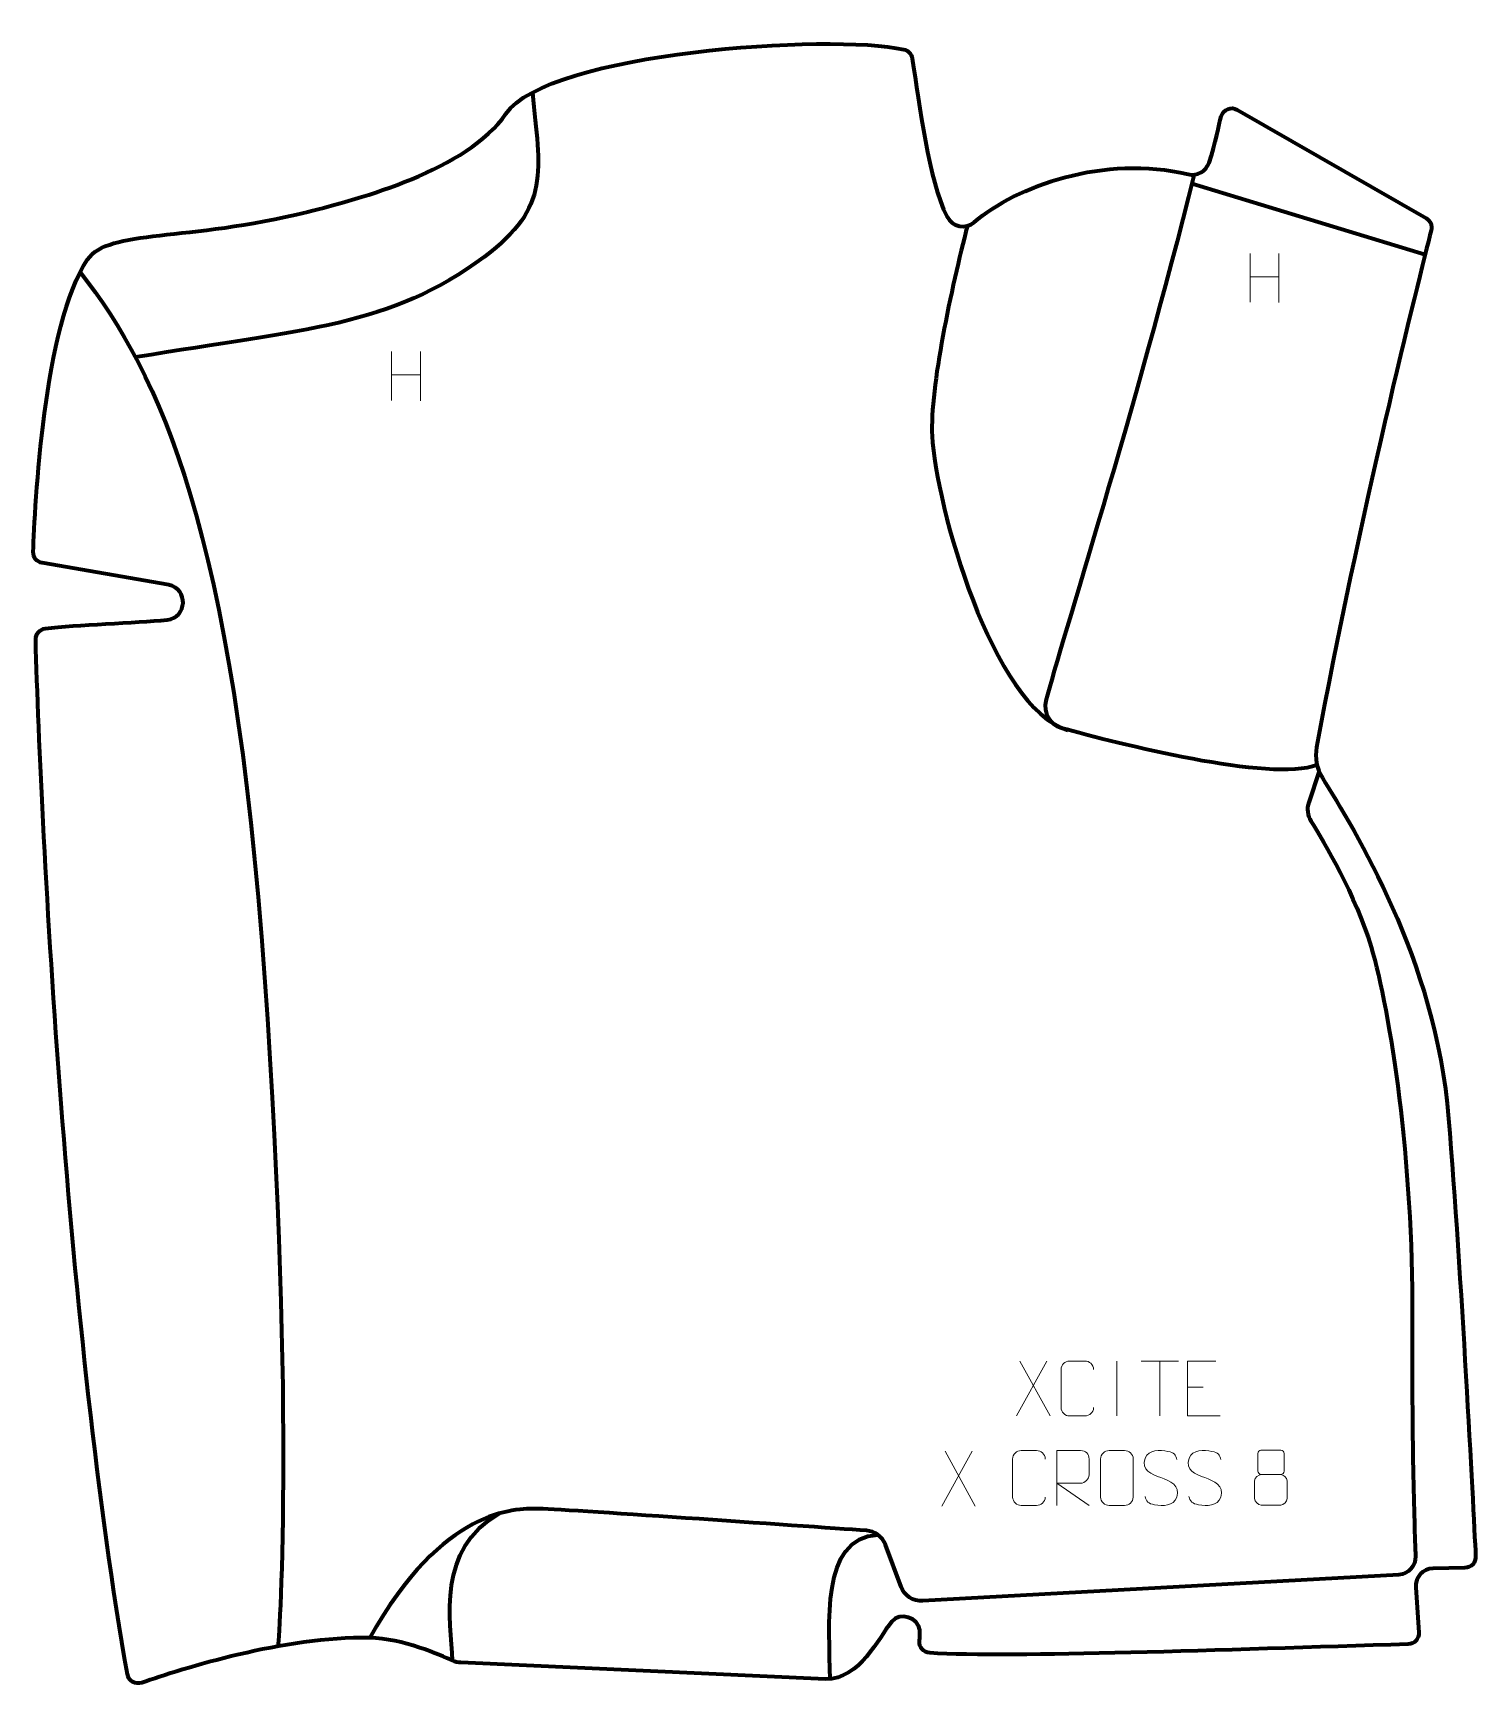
# Model space of a CAD drawing. Header units: millimetres. Extents: x -328 to 328, y -374 to 378.
import ezdxf

# ---------------------------------------------------------------- set-up
doc = ezdxf.new("R2010")
doc.units = ezdxf.units.MM
doc.header["$MEASUREMENT"] = 0
for name, color, linetype in [('layer 1', 7, 'Continuous'), ('layer 2', 7, 'Continuous'), ('layer 3', 7, 'Continuous')]:
    doc.layers.add(name, color=color, linetype=linetype)

msp = doc.modelspace()

# ---------------------------------------------------------------- linework, layer by layer
at = {"layer": 'layer 1', "color": 250, "lineweight": 9}
for points in [[(225.3792, 277.5956), (225.3792, 277.5956), (225.3792, 255.4029), (225.3792, 255.4029)], [(238.4949, 277.5956), (238.4949, 277.5956), (238.4949, 255.2453), (238.4949, 255.2453)], [(225.3967, 266.9532), (225.3967, 266.9532), (238.4949, 266.9532), (238.4949, 266.9532)], [(-164.9836, 232.9728), (-164.9836, 232.9728), (-164.9836, 210.7801), (-164.9836, 210.7801)], [(-151.8679, 232.9728), (-151.8679, 232.9728), (-151.8679, 210.6225), (-151.8679, 210.6225)], [(-164.9661, 222.3304), (-164.9661, 222.3304), (-151.8679, 222.3304), (-151.8679, 222.3304)], [(132.9809, -226.3615), (132.9809, -226.3615), (119.2403, -251.2573), (119.2403, -251.2573)], [(120.6949, -226.3615), (120.6949, -226.3615), (134.4355, -251.315), (134.4355, -251.315)], [(164.8379, -226.3512), (164.8379, -226.3512), (164.8379, -251.3253), (164.8379, -251.3253)], [(175.8363, -226.385), (175.8363, -226.385), (192.8235, -226.385), (192.8235, -226.385)], [(184.3301, -251.315), (184.3301, -251.315), (184.3301, -226.3615), (184.3301, -226.3615)], [(196.897, -238.2412), (196.897, -238.2412), (204.0651, -238.2412), (204.0651, -238.2412)], [(98.9972, -267.4054), (98.9972, -267.4054), (85.2566, -292.3012), (85.2566, -292.3012)], [(86.7112, -267.4054), (86.7112, -267.4054), (100.4518, -292.3589), (100.4518, -292.3589)]]:
    msp.add_open_spline(points, degree=3, dxfattribs=at)
for points, knots in [([(154.2609, -247.4973), (154.1211, -249.8207), (152.4439, -251.3003), (150.2962, -251.3111), (150.2962, -251.3111), (147.9643, -251.3107), (145.6324, -251.3107), (143.3009, -251.3111), (143.3009, -251.3111), (141.3759, -251.4165), (139.4038, -249.532), (139.415, -247.5147), (139.415, -247.5147), (139.4154, -241.7446), (139.4154, -235.9749), (139.415, -230.2056), (139.415, -230.2056), (139.4192, -228.0675), (141.1659, -226.3483), (143.3183, -226.3618), (143.3183, -226.3618), (145.644, -226.3618), (147.9701, -226.3618), (150.2962, -226.3618), (150.2962, -226.3618), (152.2428, -226.3263), (154.2342, -227.8178), (154.2609, -230.2554)], [0, 0, 0, 0, 0.125, 0.125, 0.125, 0.125, 0.25, 0.25, 0.25, 0.25, 0.375, 0.375, 0.375, 0.375, 0.5, 0.5, 0.5, 0.5, 0.625, 0.625, 0.625, 0.625, 0.75, 0.75, 0.75, 0.75, 1, 1, 1, 1]), ([(209.7709, -226.3615), (209.7709, -226.3615), (196.897, -226.3615), (196.897, -226.3615), (196.897, -226.3615), (196.897, -226.3615), (196.897, -251.3151), (196.897, -251.3151), (196.897, -251.3151), (196.897, -251.3151), (211.7628, -251.3151), (211.7628, -251.3151)], [0, 0, 0, 0, 0.25, 0.25, 0.25, 0.25, 0.5, 0.5, 0.5, 0.5, 1, 1, 1, 1]), ([(132.2701, -288.2075), (132.1303, -290.5309), (130.4531, -292.0105), (128.3054, -292.0213), (128.3054, -292.0213), (125.9735, -292.0209), (123.6416, -292.0209), (121.3101, -292.0213), (121.3101, -292.0213), (119.3851, -292.1267), (117.413, -290.2422), (117.4242, -288.2249), (117.4242, -288.2249), (117.4246, -282.4548), (117.4246, -276.6851), (117.4242, -270.9158), (117.4242, -270.9158), (117.4284, -268.7777), (119.1751, -267.0585), (121.3275, -267.072), (121.3275, -267.072), (123.6532, -267.072), (125.9793, -267.072), (128.3054, -267.072), (128.3054, -267.072), (130.252, -267.0365), (132.2434, -268.528), (132.2701, -270.9656)], [0, 0, 0, 0, 0.125, 0.125, 0.125, 0.125, 0.25, 0.25, 0.25, 0.25, 0.375, 0.375, 0.375, 0.375, 0.5, 0.5, 0.5, 0.5, 0.625, 0.625, 0.625, 0.625, 0.75, 0.75, 0.75, 0.75, 1, 1, 1, 1]), ([(137.5151, -292.0252), (137.5151, -292.0252), (137.5151, -267.0717), (137.5151, -267.0717), (137.5151, -267.0717), (141.1099, -267.0717), (144.7054, -267.0717), (148.3006, -267.0717), (148.3006, -267.0717), (150.6259, -267.1094), (152.1832, -268.5994), (152.1791, -270.9658), (152.1791, -270.9658), (152.1787, -273.0013), (152.1787, -276.0607), (152.1791, -278.0967), (152.1791, -278.0967), (152.1726, -279.9722), (150.3603, -281.914), (148.3508, -281.9331), (148.3508, -281.9331), (148.3508, -281.9331), (137.5151, -281.9331), (137.5151, -281.9331), (137.5151, -281.9331), (137.5151, -281.9331), (152.1698, -292.0252), (152.1698, -292.0252)], [0, 0, 0, 0, 0.125, 0.125, 0.125, 0.125, 0.25, 0.25, 0.25, 0.25, 0.375, 0.375, 0.375, 0.375, 0.5, 0.5, 0.5, 0.5, 0.625, 0.625, 0.625, 0.625, 0.75, 0.75, 0.75, 0.75, 1, 1, 1, 1]), ([(161.3276, -267.072), (163.6533, -267.072), (165.9794, -267.072), (168.3055, -267.072), (168.3055, -267.072), (170.2521, -267.0364), (172.2435, -268.528), (172.2702, -270.9656), (172.2702, -270.9656), (172.2698, -276.7125), (172.2698, -282.4598), (172.2702, -288.2075), (172.2702, -288.2075), (172.1304, -290.5309), (170.4532, -292.0105), (168.3055, -292.0213), (168.3055, -292.0213), (165.9736, -292.0209), (163.6417, -292.0209), (161.3102, -292.0213), (161.3102, -292.0213), (159.3852, -292.1267), (157.4131, -290.2422), (157.4243, -288.2249), (157.4243, -288.2249), (157.4246, -282.4548), (157.4246, -276.6851), (157.4243, -270.9158), (157.4243, -270.9158), (157.4285, -268.7777), (159.1752, -267.0585), (161.3276, -267.072)], [0, 0, 0, 0, 0.11111111, 0.11111111, 0.11111111, 0.11111111, 0.22222222, 0.22222222, 0.22222222, 0.22222222, 0.33333333, 0.33333333, 0.33333333, 0.33333333, 0.44444444, 0.44444444, 0.44444444, 0.44444444, 0.55555556, 0.55555556, 0.55555556, 0.55555556, 0.66666667, 0.66666667, 0.66666667, 0.66666667, 0.77777778, 0.77777778, 0.77777778, 0.77777778, 1, 1, 1, 1]), ([(184.8526, -279.3746), (180.6043, -277.9042), (175.6962, -276.1084), (177.7013, -270.5881), (177.7013, -270.5881), (179.2048, -266.4482), (184.4184, -266.8367), (188.022, -267.4378), (188.022, -267.4378), (190.8826, -267.915), (191.7473, -269.1282), (192.0579, -271.2123)], [0, 0, 0, 0, 0.25, 0.25, 0.25, 0.25, 0.5, 0.5, 0.5, 0.5, 1, 1, 1, 1]), ([(204.8526, -279.3746), (200.6043, -277.9042), (195.6962, -276.1084), (197.7013, -270.5881), (197.7013, -270.5881), (199.2048, -266.4482), (204.4184, -266.8367), (208.022, -267.4378), (208.022, -267.4378), (210.8826, -267.915), (211.7473, -269.1282), (212.0579, -271.2123)], [0, 0, 0, 0, 0.25, 0.25, 0.25, 0.25, 0.5, 0.5, 0.5, 0.5, 1, 1, 1, 1]), ([(228.8992, -268.3637), (228.8992, -270.5767), (228.8992, -274.259), (228.8992, -276.4723), (228.8992, -276.4723), (228.9142, -276.9797), (229.7216, -277.9111), (230.4217, -277.9099), (230.4217, -277.9099), (233.3916, -277.9097), (236.3618, -277.9946), (239.3322, -277.9949), (239.3322, -277.9949), (240.1293, -277.9907), (240.85, -277.2004), (240.8474, -276.4797), (240.8474, -276.4797), (240.8471, -274.2637), (240.8471, -270.579), (240.8474, -268.3637), (240.8474, -268.3637), (240.8289, -267.6529), (240.2175, -266.8925), (239.3836, -266.8999), (239.3836, -266.8999), (236.3665, -266.9002), (233.3496, -266.9002), (230.333, -266.8999), (230.333, -266.8999), (229.7066, -266.8923), (228.8825, -267.6033), (228.8992, -268.3637)], [0, 0, 0, 0, 0.11111111, 0.11111111, 0.11111111, 0.11111111, 0.22222222, 0.22222222, 0.22222222, 0.22222222, 0.33333333, 0.33333333, 0.33333333, 0.33333333, 0.44444444, 0.44444444, 0.44444444, 0.44444444, 0.55555556, 0.55555556, 0.55555556, 0.55555556, 0.66666667, 0.66666667, 0.66666667, 0.66666667, 0.77777778, 0.77777778, 0.77777778, 0.77777778, 1, 1, 1, 1]), ([(227.4404, -280.8819), (227.4404, -284.0527), (227.4404, -285.7548), (227.4404, -288.9262), (227.4404, -288.9262), (227.4319, -290.1481), (229.1298, -291.8408), (230.3824, -291.8493), (230.3824, -291.8493), (233.3655, -291.849), (236.3488, -291.849), (239.3322, -291.8493), (239.3322, -291.8493), (240.6555, -291.8376), (242.2759, -290.216), (242.2648, -288.9168), (242.2648, -288.9168), (242.2645, -285.7486), (242.2645, -284.0498), (242.2648, -280.8819), (242.2648, -280.8819), (242.1951, -279.5015), (240.6173, -277.9229), (239.3119, -277.929), (239.3119, -277.929), (236.3353, -277.9293), (233.3587, -277.9293), (230.3824, -277.929), (230.3824, -277.929), (229.3029, -277.9226), (227.4566, -279.5015), (227.4404, -280.8819)], [0, 0, 0, 0, 0.11111111, 0.11111111, 0.11111111, 0.11111111, 0.22222222, 0.22222222, 0.22222222, 0.22222222, 0.33333333, 0.33333333, 0.33333333, 0.33333333, 0.44444444, 0.44444444, 0.44444444, 0.44444444, 0.55555556, 0.55555556, 0.55555556, 0.55555556, 0.66666667, 0.66666667, 0.66666667, 0.66666667, 0.77777778, 0.77777778, 0.77777778, 0.77777778, 1, 1, 1, 1]), ([(184.8526, -279.3747), (188.8712, -281.0214), (193.9007, -282.9097), (192.0667, -288.27), (192.0667, -288.27), (190.6069, -292.5364), (185.6961, -292.2797), (181.97, -291.725), (181.97, -291.725), (179.22, -291.3152), (177.9991, -290.1017), (177.6211, -287.9895)], [0, 0, 0, 0, 0.25, 0.25, 0.25, 0.25, 0.5, 0.5, 0.5, 0.5, 1, 1, 1, 1]), ([(204.8526, -279.3747), (208.8712, -281.0214), (213.9007, -282.9097), (212.0667, -288.27), (212.0667, -288.27), (210.6069, -292.5364), (205.6961, -292.2797), (201.97, -291.725), (201.97, -291.725), (199.22, -291.3152), (197.9991, -290.1017), (197.6211, -287.9895)], [0, 0, 0, 0, 0.25, 0.25, 0.25, 0.25, 0.5, 0.5, 0.5, 0.5, 1, 1, 1, 1])]:
    msp.add_open_spline(points, degree=3, knots=knots, dxfattribs=at)
at = {"layer": 'layer 2', "color": 12, "lineweight": 200}
msp.add_open_spline([(75.0291, -353.6732), (74.7571, -356.5043), (76.8724, -358.9956), (79.7031, -359.1702), (79.7031, -359.1702), (117.4002, -361.4947), (213.6002, -357.6801), (297.258, -355.1817), (297.258, -355.1817), (300.1246, -355.1355), (302.3658, -352.6855), (302.1647, -349.8167), (302.1647, -349.8167), (302.1647, -349.8167), (300.7318, -329.3357), (300.7318, -329.3357), (300.7318, -329.3357), (300.4121, -324.7624), (303.9717, -320.8501), (308.5423, -320.7526), (308.5423, -320.7526), (308.5423, -320.7526), (323.0915, -320.4423), (323.0915, -320.4423), (323.0915, -320.4423), (325.9085, -320.3823), (328.12, -318.0039), (327.9789, -315.1817), (327.9789, -315.1817), (326.7749, -291.0125), (321.4596, -187.0481), (315.6828, -115.9443), (315.6828, -115.9443), (309.7717, -43.1899), (272.7642, 15.2407), (258.2721, 38.99), (258.2721, 38.99), (255.7036, 43.199), (254.7768, 48.206), (255.6679, 53.0588), (255.6679, 53.0588), (274.484, 155.5679), (302.333, 266.7078), (307.7764, 288.1499), (307.7764, 288.1499), (308.3306, 290.3336), (307.3647, 292.6179), (305.4144, 293.7376), (305.4144, 293.7376), (305.4144, 293.7376), (219.5904, 343.0145), (219.5904, 343.0145), (219.5904, 343.0145), (216.808, 344.612), (213.2679, 343.2083), (212.3264, 340.1346), (212.3264, 340.1346), (211.0391, 335.9305), (209.9451, 328.1546), (206.744, 318.8642), (206.744, 318.8642), (205.3893, 314.9321), (201.2939, 312.6856), (197.261, 313.6586), (197.261, 313.6586), (159.1451, 322.8559), (119.0576, 308.2473), (99.9602, 291.8978), (99.9602, 291.8978), (96.0162, 288.5211), (89.9615, 289.6838), (87.6078, 294.3179), (87.6078, 294.3179), (79.0272, 311.2124), (75.1043, 345.1384), (71.7628, 366.3491), (71.7628, 366.3491), (71.4442, 368.3737), (69.9276, 370.0032), (67.9326, 370.4491), (67.9326, 370.4491), (34.4953, 377.9252), (-93.9104, 369.2172), (-113.047, 341.1488), (-113.047, 341.1488), (-130.4601, 315.6084), (-179.7659, 302.4223), (-203.0622, 296.6279), (-203.0622, 296.6279), (-258.7765, 282.7715), (-293.638, 288.9268), (-303.2794, 274.8467), (-303.2794, 274.8467), (-323.2325, 245.7079), (-327.2911, 161.8227), (-327.9826, 141.8826), (-327.9826, 141.8826), (-328.0684, 139.4139), (-326.3482, 137.2535), (-323.9292, 136.7871), (-323.9292, 136.7871), (-323.9292, 136.7871), (-266.3573, 126.806), (-266.3573, 126.806), (-266.3573, 126.806), (-257.3086, 125.0618), (-257.885, 111.8845), (-267.0515, 110.9461), (-267.0515, 110.9461), (-281.6568, 109.4504), (-308.2984, 108.7504), (-322.4919, 106.9897), (-322.4919, 106.9897), (-325.0437, 106.6733), (-326.9338, 104.4624), (-326.8636, 101.8847), (-326.8636, 101.8847), (-324.4108, 11.9944), (-312.2759, -214.157), (-285.1867, -368.8575), (-285.1867, -368.8575), (-284.6552, -371.8935), (-281.5408, -373.7283), (-278.6357, -372.7211), (-278.6357, -372.7211), (-260.2401, -366.3433), (-213.7573, -351.59), (-174.9846, -352.3073), (-174.9846, -352.3073), (-160.0825, -352.5828), (-142.7142, -360.1185), (-137.2649, -362.6602), (-137.2649, -362.6602), (-136.0859, -363.2098), (-134.8113, -363.521), (-133.5125, -363.5803), (-133.5125, -363.5803), (-133.5125, -363.5803), (32.3102, -371.1396), (32.3102, -371.1396), (32.3102, -371.1396), (48.1369, -371.0109), (56.097, -352.6061), (62.4402, -344.8794), (62.4402, -344.8794), (66.0897, -340.4349), (74.6248, -343.0144), (75.2283, -348.7403), (75.2283, -348.7403), (75.3403, -349.8001), (75.2129, -351.7633), (75.0291, -353.6732)], degree=3, knots=[0, 0, 0, 0, 0.02564103, 0.02564103, 0.02564103, 0.02564103, 0.05128205, 0.05128205, 0.05128205, 0.05128205, 0.07692308, 0.07692308, 0.07692308, 0.07692308, 0.1025641, 0.1025641, 0.1025641, 0.1025641, 0.12820513, 0.12820513, 0.12820513, 0.12820513, 0.15384615, 0.15384615, 0.15384615, 0.15384615, 0.17948718, 0.17948718, 0.17948718, 0.17948718, 0.20512821, 0.20512821, 0.20512821, 0.20512821, 0.23076923, 0.23076923, 0.23076923, 0.23076923, 0.25641026, 0.25641026, 0.25641026, 0.25641026, 0.28205128, 0.28205128, 0.28205128, 0.28205128, 0.30769231, 0.30769231, 0.30769231, 0.30769231, 0.33333333, 0.33333333, 0.33333333, 0.33333333, 0.35897436, 0.35897436, 0.35897436, 0.35897436, 0.38461538, 0.38461538, 0.38461538, 0.38461538, 0.41025641, 0.41025641, 0.41025641, 0.41025641, 0.43589744, 0.43589744, 0.43589744, 0.43589744, 0.46153846, 0.46153846, 0.46153846, 0.46153846, 0.48717949, 0.48717949, 0.48717949, 0.48717949, 0.51282051, 0.51282051, 0.51282051, 0.51282051, 0.53846154, 0.53846154, 0.53846154, 0.53846154, 0.56410256, 0.56410256, 0.56410256, 0.56410256, 0.58974359, 0.58974359, 0.58974359, 0.58974359, 0.61538462, 0.61538462, 0.61538462, 0.61538462, 0.64102564, 0.64102564, 0.64102564, 0.64102564, 0.66666667, 0.66666667, 0.66666667, 0.66666667, 0.69230769, 0.69230769, 0.69230769, 0.69230769, 0.71794872, 0.71794872, 0.71794872, 0.71794872, 0.74358974, 0.74358974, 0.74358974, 0.74358974, 0.76923077, 0.76923077, 0.76923077, 0.76923077, 0.79487179, 0.79487179, 0.79487179, 0.79487179, 0.82051282, 0.82051282, 0.82051282, 0.82051282, 0.84615385, 0.84615385, 0.84615385, 0.84615385, 0.87179487, 0.87179487, 0.87179487, 0.87179487, 0.8974359, 0.8974359, 0.8974359, 0.8974359, 0.92307692, 0.92307692, 0.92307692, 0.92307692, 0.94871795, 0.94871795, 0.94871795, 0.94871795, 1, 1, 1, 1], dxfattribs=at)
at = {"layer": 'layer 3', "color": 142, "lineweight": 200}
for points, knots in [([(-100.8852, 350.9114), (-97.689, 315.0088), (-92.4157, 298.7112), (-122.7888, 276.1472), (-122.7888, 276.1472), (-165.8192, 244.1806), (-203.932, 243.2736), (-281.4958, 230.3919)], [0, 0, 0, 0, 0.33333333, 0.33333333, 0.33333333, 0.33333333, 1, 1, 1, 1]), ([(200.0382, 313.6583), (172.6941, 204.3332), (139.6575, 101.3133), (132.5427, 74.0309), (132.5427, 74.0309), (131.152, 68.6979), (134.2736, 63.2362), (139.5767, 61.787), (139.5767, 61.787), (164.6846, 54.9269), (234.9636, 36.8717), (255.836, 45.005)], [0, 0, 0, 0, 0.25, 0.25, 0.25, 0.25, 0.5, 0.5, 0.5, 0.5, 1, 1, 1, 1]), ([(96.8466, 290.2422), (89.6746, 262.0715), (79.6613, 216.8105), (80.8078, 194.534), (80.8078, 194.534), (82.4017, 163.5661), (108.2279, 70.5978), (142.5768, 60.7843)], [0, 0, 0, 0, 0.33333333, 0.33333333, 0.33333333, 0.33333333, 1, 1, 1, 1]), ([(-306.6427, 269.1479), (-270.2096, 222.305), (-237.1399, 151.9781), (-222.7966, -51.8107), (-222.7966, -51.8107), (-208.4529, -255.5996), (-216.6297, -356.1522), (-216.6297, -356.1522)], [0, 0, 0, 0, 0.33333333, 0.33333333, 0.33333333, 0.33333333, 1, 1, 1, 1]), ([(256.7654, 42.0126), (256.7654, 42.0126), (252.0548, 27.8644), (252.0548, 27.8644), (252.0548, 27.8644), (251.1076, 25.0182), (251.4858, 21.8972), (253.0786, 19.3572), (253.0786, 19.3572), (258.9559, 9.986), (273.5186, -14.5395), (280.4217, -37.8253), (280.4217, -37.8253), (289.1868, -67.3947), (299.5461, -135.3242), (299.1479, -206.8499), (299.1479, -206.8499), (298.8476, -260.7538), (300.0337, -299.4524), (300.6361, -315.2491), (300.6361, -315.2491), (300.8034, -319.625), (297.4415, -323.3237), (293.0811, -323.5644), (293.0811, -323.5644), (293.0811, -323.5644), (76.6012, -335.4982), (76.6012, -335.4982), (76.6012, -335.4982), (72.2306, -335.7469), (68.2068, -333.1159), (66.6705, -329.0046), (66.6705, -329.0046), (66.6705, -329.0046), (59.562, -309.9804), (59.562, -309.9804), (59.562, -309.9804), (58.1886, -306.3055), (54.8066, -303.7718), (50.9027, -303.4956), (50.9027, -303.4956), (22.6057, -301.4954), (-90.1792, -293.5603), (-98.8844, -293.5603), (-98.8844, -293.5603), (-108.845, -293.5603), (-141.5165, -292.7768), (-174.9845, -352.3074)], [0, 0, 0, 0, 0.07692308, 0.07692308, 0.07692308, 0.07692308, 0.15384615, 0.15384615, 0.15384615, 0.15384615, 0.23076923, 0.23076923, 0.23076923, 0.23076923, 0.30769231, 0.30769231, 0.30769231, 0.30769231, 0.38461538, 0.38461538, 0.38461538, 0.38461538, 0.46153846, 0.46153846, 0.46153846, 0.46153846, 0.53846154, 0.53846154, 0.53846154, 0.53846154, 0.61538462, 0.61538462, 0.61538462, 0.61538462, 0.69230769, 0.69230769, 0.69230769, 0.69230769, 0.76923077, 0.76923077, 0.76923077, 0.76923077, 0.84615385, 0.84615385, 0.84615385, 0.84615385, 1, 1, 1, 1])]:
    msp.add_open_spline(points, degree=3, knots=knots, dxfattribs=at)
for points in [[(198.9843, 309.4588), (198.9843, 309.4588), (305.0152, 277.1757), (305.0152, 277.1757)], [(-137.2649, -362.6601), (-138.329, -344.3079), (-144.4491, -311.8255), (-116.0887, -295.7001)], [(34.4118, -371.011), (34.1917, -346.3057), (29.7516, -306.8266), (56.0766, -305.388)]]:
    msp.add_open_spline(points, degree=3, dxfattribs=at)

doc.saveas('drawing.dxf')
